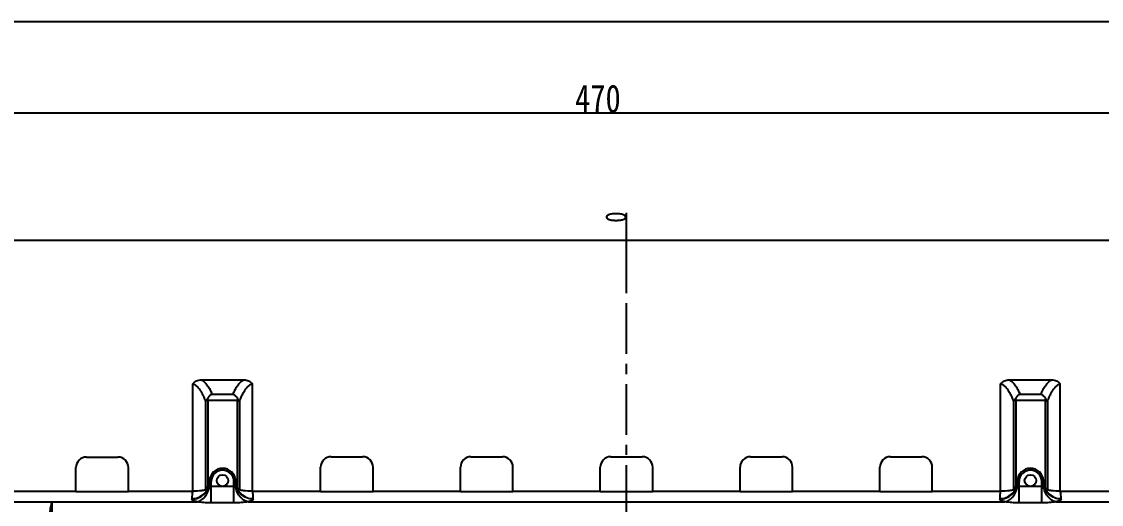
# Model space of a CAD drawing. Header units: millimetres. Extents: x -941 to 1421, y -11614 to -3210.
# Drawn here: x -8.9 to 300.1, y -6487.3 to -6349 of the extents above; entities that cross this region are included whole.
import ezdxf

# ---------------------------------------------------------------- set-up
doc = ezdxf.new("R2010")
doc.units = ezdxf.units.MM
doc.header["$LTSCALE"] = 16.335
doc.header["$PDMODE"] = 3
doc.header["$PDSIZE"] = 0.3125
doc.linetypes.add('CENTER', pattern=[0.6, 0.375, -0.075, 0.075, -0.075])
doc.linetypes.add('HIDDEN', pattern=[0.2, 0.1, -0.1])
doc.layers.get('0').update_dxf_attribs({"linetype": 'CONTINUOUS'})
doc.layers.get('Defpoints').update_dxf_attribs({"linetype": 'CONTINUOUS'})
doc.layers.add('DEFAULT_2', color=8, linetype='HIDDEN')
doc.styles.get("Standard").update_dxf_attribs({"font": 'txt', "width": 0.8})
doc.dimstyles.new('ISO-25', dxfattribs={"dimtxt": 8, "dimasz": 6, "dimexe": 0, "dimexo": 0, "dimgap": 0, "dimtad": 1, "dimdsep": 46, "dimtxsty": 'Standard', "dimcen": 0, "dimclrd": 4, "dimclre": 4, "dimclrt": 6, "dimazin": 0, "dimtfac": 1, "dimtofl": 0, "dimtmove": 0, "dimatfit": 3, "dimfxl": 0, "dimarcsym": 0})

# ---------------------------------------------------------------- blocks, each defined once
blk = doc.blocks.new('*D620')
at = {"color": 4, "lineweight": -2}
for p, q in [((-70.82, -6462.62), (-70.82, -6375.15)), ((-64.82, -6375.15), (393.18, -6375.15)), ((399.18, -6483.51), (399.18, -6375.15))]:
    blk.add_line(p, q, dxfattribs=at)
at = {"color": 4}
for points in [[(-64.82, -6374.15), (-64.82, -6376.15), (-70.82, -6375.15)], [(393.18, -6374.15), (393.18, -6376.15), (399.18, -6375.15)]]:
    blk.add_solid(points, dxfattribs=at)
at = {"layer": 'Defpoints', "color": 0}
for p in [(399.18, -6375.15), (-70.82, -6462.62), (399.18, -6483.51)]:
    blk.add_point(p, dxfattribs=at)
at = {"color": 6, "insert": (156, -6371.15), "char_height": 8, "attachment_point": 5}
blk.add_mtext('470', dxfattribs=at)
blk = doc.blocks.new('*D642')
at = {"color": 4, "lineweight": -2}
blk.add_line((377.98, -6441.62), (418.8, -6441.62), dxfattribs=at)
at = {"layer": 'Defpoints', "color": 0}
for p in [(377.98, -6441.62), (408.4, -6441.62), (164.18, -6601.62)]:
    blk.add_point(p, dxfattribs=at)
at = {"color": 6, "insert": (413.6, -6438.62), "char_height": 6, "attachment_point": 5}
blk.add_mtext('160', dxfattribs=at)
blk = doc.blocks.new('*D651')
at = {"color": 4, "lineweight": -2}
blk.add_line((164.18, -6424.67), (164.18, -6403.81), dxfattribs=at)
at = {"layer": 'Defpoints', "color": 0}
for p in [(164.18, -6406.21), (164.18, -6424.67), (164.18, -6601.62)]:
    blk.add_point(p, dxfattribs=at)
at = {"color": 6, "insert": (161.18, -6405.01), "char_height": 6, "attachment_point": 5, "rotation": 90}
blk.add_mtext('0', dxfattribs=at)
blk = doc.blocks.new('*D652')
at = {"color": 4, "lineweight": -2}
blk.add_line((369.18, -6437.81), (369.18, -6394.21), dxfattribs=at)
at = {"layer": 'Defpoints', "color": 0}
for p in [(369.18, -6406.21), (369.18, -6437.81), (164.18, -6601.62)]:
    blk.add_point(p, dxfattribs=at)
at = {"color": 6, "insert": (366.18, -6400.21), "char_height": 6, "attachment_point": 5, "rotation": 90}
blk.add_mtext('205', dxfattribs=at)
blk = doc.blocks.new('*D656')
at = {"color": 4, "lineweight": -2}
blk.add_line((-49.62, -6441.62), (-90.44, -6441.62), dxfattribs=at)
at = {"layer": 'Defpoints', "color": 0}
for p in [(-80.04, -6441.62), (-49.62, -6441.62), (164.18, -6601.62)]:
    blk.add_point(p, dxfattribs=at)
at = {"color": 6, "insert": (-85.24, -6438.62), "char_height": 6, "attachment_point": 5}
blk.add_mtext('160', dxfattribs=at)
blk = doc.blocks.new('*D661')
at = {"color": 4, "lineweight": -2}
blk.add_line((-40.82, -6437.81), (-40.82, -6394.21), dxfattribs=at)
at = {"layer": 'Defpoints', "color": 0}
for p in [(-40.82, -6406.21), (-40.82, -6437.81), (164.18, -6601.62)]:
    blk.add_point(p, dxfattribs=at)
at = {"color": 6, "insert": (-43.82, -6400.21), "char_height": 6, "attachment_point": 5, "rotation": 90}
blk.add_mtext('205', dxfattribs=at)

msp = doc.modelspace()

# ---------------------------------------------------------------- linework, layer by layer
at = {"color": 7, "linetype": 'Continuous'}
for p, q in [((-19.82, -6411.623), (348.18, -6411.623)), ((40.072, -6483.51), (40.072, -6452.778)), ((42.506, -6451.623), (54.704, -6451.623)), ((57.138, -6483.51), (57.138, -6452.778)), ((271.222, -6483.51), (271.222, -6452.778)), ((273.656, -6451.623), (285.854, -6451.623)), ((288.288, -6483.51), (288.288, -6452.778)), ((45.551, -6455.688), (51.659, -6455.688)), ((276.701, -6455.688), (282.809, -6455.688)), ((43.724, -6457.802), (43.724, -6483.138)), ((44.435, -6457.42), (44.435, -6482.134)), ((44.435, -6457.42), (52.775, -6457.42)), ((52.775, -6457.42), (52.775, -6482.134)), ((53.486, -6457.802), (53.486, -6483.138)), ((274.874, -6457.802), (274.874, -6483.138)), ((275.585, -6457.42), (275.585, -6482.134)), ((275.585, -6457.42), (283.925, -6457.42)), ((283.925, -6457.42), (283.925, -6482.134)), ((284.636, -6457.802), (284.636, -6483.138)), ((9.68, -6473.719), (18.68, -6473.719)), ((79.68, -6473.623), (88.68, -6473.623)), ((119.68, -6473.623), (128.68, -6473.623)), ((159.68, -6473.623), (168.68, -6473.623)), ((199.68, -6473.623), (208.68, -6473.623)), ((239.68, -6473.623), (248.68, -6473.623)), ((6.68, -6483.68), (6.68, -6476.719)), ((21.68, -6483.68), (21.68, -6476.719)), ((76.68, -6483.68), (76.68, -6476.623)), ((91.68, -6483.68), (91.68, -6476.623)), ((116.68, -6483.68), (116.68, -6476.623)), ((131.68, -6483.68), (131.68, -6476.623)), ((156.68, -6483.68), (156.68, -6476.623)), ((171.68, -6483.68), (171.68, -6476.623)), ((196.68, -6483.68), (196.68, -6476.623)), ((211.68, -6483.68), (211.68, -6476.623)), ((236.68, -6483.68), (236.68, -6476.623)), ((251.68, -6483.68), (251.68, -6476.623)), ((44.836, -6480.72), (45.339, -6480.72)), ((45.339, -6486.858), (45.339, -6480.72)), ((51.871, -6486.858), (51.871, -6480.72)), ((51.871, -6480.72), (52.374, -6480.72)), ((275.986, -6480.72), (276.489, -6480.72)), ((276.489, -6486.858), (276.489, -6480.72)), ((283.021, -6486.858), (283.021, -6480.72)), ((283.021, -6480.72), (283.524, -6480.72)), ((-70.82, -6483.51), (6.68, -6483.51)), ((21.68, -6483.68), (6.68, -6483.68)), ((21.68, -6483.51), (40.072, -6483.51)), ((51.871, -6482.129), (45.339, -6482.129)), ((57.139, -6483.51), (76.68, -6483.51)), ((91.68, -6483.68), (76.68, -6483.68)), ((91.68, -6483.51), (116.68, -6483.51)), ((131.68, -6483.68), (116.68, -6483.68)), ((131.68, -6483.51), (156.68, -6483.51)), ((171.68, -6483.68), (156.68, -6483.68)), ((171.68, -6483.51), (196.68, -6483.51)), ((211.68, -6483.68), (196.68, -6483.68)), ((211.68, -6483.51), (236.68, -6483.51)), ((251.68, -6483.68), (236.68, -6483.68)), ((251.68, -6483.51), (271.222, -6483.51)), ((283.021, -6482.129), (276.489, -6482.129)), ((288.289, -6483.51), (306.68, -6483.51)), ((-70.82, -6486.548), (41.31, -6486.548)), ((-0.137, -6541.788), (-0.139, -6486.548)), ((39.811, -6485.635), (39.811, -6485.744)), ((51.871, -6486.858), (45.339, -6486.858)), ((55.901, -6486.548), (272.46, -6486.548)), ((57.399, -6485.744), (57.399, -6485.635)), ((270.961, -6485.635), (270.961, -6485.744)), ((283.021, -6486.858), (276.489, -6486.858)), ((287.051, -6486.548), (399.18, -6486.548)), ((288.549, -6485.744), (288.549, -6485.635))]:
    msp.add_line(p, q, dxfattribs=at)
at = {"color": 1, "linetype": 'CENTER', "ltscale": 2.363517}
msp.add_line((164.18, -6791.624), (164.18, -6411.623), dxfattribs=at)
msp.add_lwpolyline([(-299.476, -6349.048), (490.595, -6349.048), (490.595, -6910.924), (-299.476, -6910.924)], close=True)
at = {"color": 7, "linetype": 'Continuous'}
for centre in [(48.605, -6480.468), (279.755, -6480.468)]:
    msp.add_circle(centre, 1.658, dxfattribs=at)
for centre, radius, start, end in [((9.68, -6476.719), 3, 90, 180), ((18.68, -6476.719), 3, 0, 90), ((79.68, -6476.623), 3, 90, 180), ((88.68, -6476.623), 3, 0, 90), ((119.68, -6476.623), 3, 90, 180), ((128.68, -6476.623), 3, 0, 90), ((159.68, -6476.623), 3, 90, 180), ((168.68, -6476.623), 3, 0, 90), ((199.68, -6476.623), 3, 90, 180), ((208.68, -6476.623), 3, 0, 90), ((239.68, -6476.623), 3, 90, 180), ((248.68, -6476.623), 3, 0, 90), ((48.605, -6480.72), 3.769, 4.16257, 175.83735), ((48.605, -6480.72), 3.266, 0, 180), ((279.755, -6480.72), 3.769, 4.16257, 175.83735), ((279.755, -6480.72), 3.266, 0, 180), ((39.579, -6480.058), 5.281, 336.84464, 355.78441), ((47.494, -6480.829), 2.658, 179.99299, 186.21952), ((57.631, -6480.058), 5.281, 184.21559, 203.15536), ((270.729, -6480.058), 5.281, 336.84464, 355.78441), ((278.644, -6480.829), 2.658, 179.99299, 186.21952), ((288.781, -6480.058), 5.281, 184.21559, 203.15536), ((48.609, -6485.634), 8.797, 166.0264, 180.006), ((48.586, -6485.636), 8.813, 0.00658, 13.96073), ((279.759, -6485.634), 8.797, 166.0264, 180.006), ((279.736, -6485.636), 8.813, 0.00659, 13.96072)]:
    msp.add_arc(centre, radius, start, end, dxfattribs=at)
for points, knots in [([(40.072, -6452.778), (40.36, -6452.418), (41.109, -6451.819), (42.045, -6451.623), (42.506, -6451.623)], [0, 0, 0, 0, 0.4998789, 1, 1, 1, 1]), ([(40.072, -6452.778), (40.445, -6452.778), (41.072, -6453.23), (41.72, -6453.921), (42.236, -6454.605), (42.763, -6455.458), (43.272, -6456.516), (43.586, -6457.378), (43.724, -6457.802)], [0, 0, 0, 0, 0.1742715, 0.3231155, 0.4529101, 0.5716618, 0.7917059, 1, 1, 1, 1]), ([(42.506, -6451.623), (42.954, -6451.859), (43.714, -6452.44), (44.533, -6453.512), (45.116, -6454.592), (45.417, -6455.324), (45.551, -6455.688)], [0, 0, 0, 0, 0.2923332, 0.5427253, 0.7755427, 1, 1, 1, 1]), ([(51.659, -6455.688), (51.793, -6455.324), (52.095, -6454.591), (52.677, -6453.512), (53.496, -6452.44), (54.257, -6451.858), (54.704, -6451.623)], [0, 0, 0, 0, 0.2244728, 0.457304, 0.7077011, 1, 1, 1, 1]), ([(53.486, -6457.802), (53.624, -6457.378), (53.939, -6456.516), (54.447, -6455.457), (54.974, -6454.605), (55.491, -6453.921), (56.139, -6453.23), (56.765, -6452.778), (57.138, -6452.778)], [0, 0, 0, 0, 0.2083228, 0.4283883, 0.5471428, 0.6769484, 0.8257986, 1, 1, 1, 1]), ([(54.704, -6451.623), (55.165, -6451.623), (56.101, -6451.819), (56.851, -6452.418), (57.138, -6452.778)], [0, 0, 0, 0, 0.5003398, 1, 1, 1, 1]), ([(271.222, -6452.778), (271.509, -6452.417), (272.26, -6451.819), (273.196, -6451.623), (273.656, -6451.623)], [0, 0, 0, 0, 0.4998862, 1, 1, 1, 1]), ([(271.222, -6452.778), (271.595, -6452.778), (272.222, -6453.23), (272.87, -6453.921), (273.386, -6454.605), (273.913, -6455.458), (274.422, -6456.516), (274.736, -6457.378), (274.874, -6457.802)], [0, 0, 0, 0, 0.1742679, 0.3231241, 0.4529104, 0.5716563, 0.7916996, 1, 1, 1, 1]), ([(273.656, -6451.623), (274.104, -6451.859), (274.864, -6452.44), (275.683, -6453.512), (276.266, -6454.592), (276.567, -6455.324), (276.701, -6455.688)], [0, 0, 0, 0, 0.292324, 0.5427135, 0.7755364, 1, 1, 1, 1]), ([(282.809, -6455.688), (282.943, -6455.324), (283.245, -6454.592), (283.827, -6453.512), (284.646, -6452.44), (285.407, -6451.858), (285.854, -6451.623)], [0, 0, 0, 0, 0.224463, 0.4572856, 0.7076767, 1, 1, 1, 1]), ([(284.636, -6457.802), (284.774, -6457.378), (285.089, -6456.516), (285.597, -6455.457), (286.124, -6454.605), (286.64, -6453.921), (287.288, -6453.23), (287.915, -6452.778), (288.288, -6452.778)], [0, 0, 0, 0, 0.2083087, 0.4283643, 0.5471174, 0.676914, 0.8257513, 1, 1, 1, 1]), ([(285.854, -6451.623), (286.315, -6451.623), (287.021, -6451.774), (287.813, -6452.264), (288.143, -6452.597), (288.288, -6452.778)], [0, 0, 0, 0, 0.4985281, 0.7492242, 1, 1, 1, 1]), ([(45.551, -6455.688), (45.307, -6455.834), (44.832, -6456.233), (44.46, -6456.727), (44.296, -6457.01)], [0, 0, 0, 0, 0.4649666, 1, 1, 1, 1]), ([(51.659, -6455.688), (51.903, -6455.834), (52.378, -6456.233), (52.75, -6456.727), (52.914, -6457.01)], [0, 0, 0, 0, 0.4649685, 1, 1, 1, 1]), ([(276.701, -6455.688), (276.457, -6455.834), (275.982, -6456.233), (275.61, -6456.727), (275.446, -6457.01)], [0, 0, 0, 0, 0.4649658, 1, 1, 1, 1]), ([(282.809, -6455.688), (283.053, -6455.834), (283.528, -6456.233), (283.9, -6456.727), (284.064, -6457.01)], [0, 0, 0, 0, 0.4649682, 1, 1, 1, 1]), ([(44.296, -6457.01), (44.166, -6457.133), (43.915, -6457.351), (43.758, -6457.655), (43.724, -6457.802)], [0, 0, 0, 0, 0.5425116, 1, 1, 1, 1]), ([(53.486, -6457.802), (53.452, -6457.655), (53.295, -6457.351), (53.045, -6457.133), (52.914, -6457.01)], [0, 0, 0, 0, 0.4574732, 1, 1, 1, 1]), ([(275.446, -6457.01), (275.316, -6457.133), (275.065, -6457.351), (274.908, -6457.655), (274.874, -6457.802)], [0, 0, 0, 0, 0.5423687, 1, 1, 1, 1]), ([(284.636, -6457.802), (284.602, -6457.655), (284.445, -6457.351), (284.195, -6457.133), (284.064, -6457.01)], [0, 0, 0, 0, 0.4574777, 1, 1, 1, 1]), ([(39.811, -6485.635), (40.429, -6485.635), (41.722, -6485.4), (43.41, -6484.34), (44.546, -6482.711), (44.821, -6481.435), (44.835, -6480.826)], [0, 0, 0, 0, 0.2419875, 0.5024418, 0.7612733, 1, 1, 1, 1]), ([(39.811, -6485.744), (40.439, -6485.744), (41.753, -6485.501), (43.458, -6484.409), (44.584, -6482.74), (44.836, -6481.443), (44.836, -6480.829)], [0, 0, 0, 0, 0.242567, 0.5036032, 0.7623608, 1, 1, 1, 1]), ([(44.852, -6481.117), (44.86, -6481.187), (44.873, -6481.279), (44.893, -6481.369), (44.898, -6481.391)], [0, 0, 0, 0, 0.7571022, 1, 1, 1, 1]), ([(44.898, -6481.391), (44.903, -6481.413), (44.923, -6481.495), (44.949, -6481.575), (44.973, -6481.633)], [0, 0, 0, 0, 0.2618683, 1, 1, 1, 1]), ([(52.238, -6481.633), (52.261, -6481.576), (52.344, -6481.316), (52.374, -6481.04), (52.374, -6480.829)], [0, 0, 0, 0, 0.2265769, 1, 1, 1, 1]), ([(57.399, -6485.744), (56.772, -6485.744), (55.457, -6485.501), (53.753, -6484.409), (52.626, -6482.74), (52.374, -6481.443), (52.374, -6480.829)], [0, 0, 0, 0, 0.2425671, 0.5036033, 0.7623609, 1, 1, 1, 1]), ([(52.375, -6480.826), (52.389, -6481.435), (52.664, -6482.711), (53.801, -6484.34), (55.488, -6485.4), (56.782, -6485.635), (57.399, -6485.635)], [0, 0, 0, 0, 0.2387288, 0.4975604, 0.7580136, 1, 1, 1, 1]), ([(270.961, -6485.635), (271.579, -6485.635), (272.872, -6485.4), (274.56, -6484.34), (275.696, -6482.711), (275.971, -6481.435), (275.985, -6480.826)], [0, 0, 0, 0, 0.2419875, 0.5024418, 0.7612733, 1, 1, 1, 1]), ([(270.961, -6485.744), (271.589, -6485.744), (272.903, -6485.501), (274.608, -6484.409), (275.734, -6482.74), (275.986, -6481.443), (275.986, -6480.829)], [0, 0, 0, 0, 0.242567, 0.5036032, 0.7623608, 1, 1, 1, 1]), ([(276.002, -6481.117), (276.01, -6481.187), (276.023, -6481.279), (276.043, -6481.369), (276.048, -6481.391)], [0, 0, 0, 0, 0.7571022, 1, 1, 1, 1]), ([(276.048, -6481.391), (276.053, -6481.413), (276.073, -6481.495), (276.099, -6481.575), (276.123, -6481.633)], [0, 0, 0, 0, 0.2618683, 1, 1, 1, 1]), ([(283.388, -6481.633), (283.411, -6481.576), (283.494, -6481.316), (283.524, -6481.04), (283.524, -6480.829)], [0, 0, 0, 0, 0.2265769, 1, 1, 1, 1]), ([(288.549, -6485.744), (287.922, -6485.744), (286.607, -6485.501), (284.903, -6484.409), (283.776, -6482.74), (283.524, -6481.443), (283.524, -6480.829)], [0, 0, 0, 0, 0.2425671, 0.5036033, 0.7623609, 1, 1, 1, 1]), ([(283.525, -6480.826), (283.539, -6481.435), (283.814, -6482.711), (284.951, -6484.34), (286.638, -6485.4), (287.932, -6485.635), (288.549, -6485.635)], [0, 0, 0, 0, 0.2387288, 0.4975604, 0.7580136, 1, 1, 1, 1]), ([(43.724, -6483.138), (43.37, -6483.233), (42.161, -6483.454), (40.932, -6483.51), (40.072, -6483.51)], [0, 0, 0, 0, 0.2986621, 1, 1, 1, 1]), ([(41.31, -6486.548), (41.765, -6486.461), (42.717, -6486.03), (43.855, -6484.861), (44.65, -6483.331), (44.913, -6482.194), (44.973, -6481.633)], [0, 0, 0, 0, 0.2137743, 0.4670336, 0.7398677, 1, 1, 1, 1]), ([(44.435, -6482.134), (44.381, -6482.261), (44.265, -6482.497), (44.094, -6482.762), (43.956, -6482.936), (43.866, -6483.034), (43.791, -6483.099), (43.744, -6483.133), (43.724, -6483.138)], [0, 0, 0, 0, 0.3323108, 0.6305899, 0.7583907, 0.8663906, 0.949197, 1, 1, 1, 1]), ([(45.339, -6482.129), (45.312, -6482.124), (45.258, -6482.109), (45.194, -6482.054), (45.147, -6481.988), (45.091, -6481.897), (45.033, -6481.778), (44.991, -6481.682), (44.973, -6481.633)], [0, 0, 0, 0, 0.129461, 0.2560479, 0.3831082, 0.5082716, 0.7565633, 1, 1, 1, 1]), ([(52.238, -6481.633), (52.198, -6481.731), (52.134, -6481.879), (52.023, -6482.056), (51.925, -6482.129), (51.871, -6482.129)], [0, 0, 0, 0, 0.4954352, 0.7486497, 1, 1, 1, 1]), ([(55.89, -6486.546), (55.445, -6486.46), (54.509, -6486.037), (53.373, -6484.887), (52.567, -6483.354), (52.298, -6482.204), (52.238, -6481.633)], [0, 0, 0, 0, 0.2093822, 0.4602327, 0.7345955, 1, 1, 1, 1]), ([(53.486, -6483.138), (53.466, -6483.133), (53.419, -6483.099), (53.345, -6483.034), (53.255, -6482.936), (53.116, -6482.762), (52.945, -6482.497), (52.83, -6482.261), (52.775, -6482.134)], [0, 0, 0, 0, 0.0508034, 0.1336202, 0.2416231, 0.3694495, 0.6677273, 1, 1, 1, 1]), ([(57.139, -6483.51), (56.279, -6483.51), (55.049, -6483.454), (53.84, -6483.233), (53.486, -6483.138)], [0, 0, 0, 0, 0.7012371, 1, 1, 1, 1]), ([(274.874, -6483.138), (274.52, -6483.233), (273.311, -6483.454), (272.081, -6483.51), (271.222, -6483.51)], [0, 0, 0, 0, 0.2987622, 1, 1, 1, 1]), ([(272.46, -6486.548), (272.915, -6486.461), (273.867, -6486.03), (275.005, -6484.861), (275.8, -6483.331), (276.063, -6482.194), (276.123, -6481.633)], [0, 0, 0, 0, 0.2137743, 0.4670336, 0.7398677, 1, 1, 1, 1]), ([(275.585, -6482.134), (275.531, -6482.261), (275.415, -6482.497), (275.244, -6482.762), (275.106, -6482.936), (275.016, -6483.034), (274.941, -6483.099), (274.894, -6483.133), (274.874, -6483.138)], [0, 0, 0, 0, 0.3322697, 0.6305448, 0.7583607, 0.8663558, 0.9491855, 1, 1, 1, 1]), ([(276.489, -6482.129), (276.462, -6482.124), (276.408, -6482.109), (276.344, -6482.054), (276.297, -6481.988), (276.241, -6481.897), (276.183, -6481.778), (276.141, -6481.682), (276.123, -6481.633)], [0, 0, 0, 0, 0.129461, 0.2560479, 0.3831082, 0.5082716, 0.7565633, 1, 1, 1, 1]), ([(283.388, -6481.633), (283.348, -6481.731), (283.284, -6481.879), (283.173, -6482.056), (283.075, -6482.129), (283.021, -6482.129)], [0, 0, 0, 0, 0.4954352, 0.7486497, 1, 1, 1, 1]), ([(287.04, -6486.546), (286.595, -6486.46), (285.659, -6486.037), (284.523, -6484.887), (283.717, -6483.354), (283.448, -6482.204), (283.388, -6481.633)], [0, 0, 0, 0, 0.2093822, 0.4602327, 0.7345955, 1, 1, 1, 1]), ([(284.636, -6483.138), (284.616, -6483.133), (284.569, -6483.099), (284.495, -6483.034), (284.405, -6482.936), (284.266, -6482.763), (284.096, -6482.497), (283.98, -6482.261), (283.925, -6482.134)], [0, 0, 0, 0, 0.0507539, 0.1335017, 0.2415371, 0.3692099, 0.6674102, 1, 1, 1, 1]), ([(288.289, -6483.51), (287.429, -6483.51), (286.199, -6483.454), (284.99, -6483.233), (284.636, -6483.138)], [0, 0, 0, 0, 0.7012341, 1, 1, 1, 1]), ([(-0.137, -6486.548), (-0.205, -6486.66), (-0.327, -6486.951), (-0.48, -6487.473), (-0.626, -6488.151), (-0.818, -6489.325), (-1.001, -6491.074), (-1.082, -6492.551), (-1.109, -6493.351)], [0, 0, 0, 0, 0.0567523, 0.1358039, 0.2365476, 0.3575941, 0.6523289, 1, 1, 1, 1]), ([(41.31, -6486.548), (41.094, -6486.499), (40.707, -6486.395), (40.189, -6486.199), (39.815, -6485.937), (39.811, -6485.744)], [0, 0, 0, 0, 0.3781593, 0.6701175, 1, 1, 1, 1]), ([(45.339, -6486.858), (44.639, -6486.856), (43.29, -6486.802), (41.951, -6486.638), (41.31, -6486.548)], [0, 0, 0, 0, 0.5194734, 1, 1, 1, 1]), ([(55.901, -6486.548), (55.259, -6486.64), (53.92, -6486.8), (52.571, -6486.857), (51.871, -6486.858)], [0, 0, 0, 0, 0.4806907, 1, 1, 1, 1]), ([(57.399, -6485.744), (57.395, -6485.937), (57.022, -6486.199), (56.503, -6486.395), (56.116, -6486.499), (55.901, -6486.548)], [0, 0, 0, 0, 0.3298775, 0.6218401, 1, 1, 1, 1]), ([(272.46, -6486.548), (272.244, -6486.499), (271.857, -6486.395), (271.339, -6486.199), (270.965, -6485.937), (270.961, -6485.744)], [0, 0, 0, 0, 0.3781593, 0.6701175, 1, 1, 1, 1]), ([(276.489, -6486.858), (275.789, -6486.856), (274.44, -6486.802), (273.101, -6486.638), (272.46, -6486.548)], [0, 0, 0, 0, 0.5194734, 1, 1, 1, 1]), ([(287.051, -6486.548), (286.409, -6486.64), (285.07, -6486.8), (283.721, -6486.857), (283.021, -6486.858)], [0, 0, 0, 0, 0.4806907, 1, 1, 1, 1]), ([(288.549, -6485.744), (288.545, -6485.937), (288.172, -6486.199), (287.653, -6486.395), (287.266, -6486.499), (287.051, -6486.548)], [0, 0, 0, 0, 0.3298775, 0.6218401, 1, 1, 1, 1])]:
    msp.add_open_spline(points, degree=3, knots=knots, dxfattribs=at)
for points in [[(44.435, -6457.42), (44.391, -6457.283), (44.346, -6457.146), (44.296, -6457.01)], [(52.914, -6457.01), (52.864, -6457.146), (52.819, -6457.282), (52.775, -6457.42)], [(275.585, -6457.42), (275.541, -6457.283), (275.496, -6457.146), (275.446, -6457.01)], [(284.064, -6457.01), (284.014, -6457.146), (283.969, -6457.282), (283.925, -6457.42)]]:
    msp.add_open_spline(points, degree=3, dxfattribs=at)
at = {"layer": 'DEFAULT_2', "color": 8, "linetype": 'HIDDEN'}
for p, q in [((44.836, -6480.72), (44.836, -6480.829)), ((52.374, -6480.829), (52.374, -6480.72)), ((275.986, -6480.72), (275.986, -6480.829)), ((283.524, -6480.829), (283.524, -6480.72))]:
    msp.add_line(p, q, dxfattribs=at)
for centre, radius, start, end in [((40.12, -6480.719), 4.716, 358.70233, 359.99881), ((48.605, -6480.72), 3.769, 175.83735, 180), ((48.605, -6480.72), 3.769, 0, 4.16257), ((57.09, -6480.719), 4.716, 180.00119, 181.30017), ((271.27, -6480.719), 4.716, 358.70233, 359.99881), ((279.755, -6480.72), 3.769, 175.83735, 180), ((279.755, -6480.72), 3.769, 0, 4.16257), ((288.24, -6480.719), 4.716, 180.00119, 181.30017)]:
    msp.add_arc(centre, radius, start, end, dxfattribs=at)

# ---------------------------------------------------------------- dimensions: what is measured, and where the dimension line sits
dim = msp.add_linear_dim(base=(399.18, -6375.149), p1=(-70.82, -6462.623), p2=(399.18, -6483.51), dimstyle='ISO-25', override={"dimfxl": 1.25})
dim.commit()
dim.dimension.update_dxf_attribs({"geometry": '*D620', "text_midpoint": (156.004, -6375.149), "dimtype": 160})
for feature_location, offset, dtype, origin, picture, middle in [((-40.82, -6437.807), (0, 31.6), 1, (164.18, -6601.624), '*D661', (-43.82, -6400.207)), ((369.18, -6437.807), (0, 31.6), 1, (164.18, -6601.624), '*D652', (366.18, -6400.207)), ((164.180162433, -6424.670089239), (0, 18.463190156), 1, (164.180162433, -6601.62356913), '*D651', (161.180162433, -6405.006899084)), ((-49.62, -6441.623), (-30.42, 0), 0, (164.18, -6601.624), '*D656', (-85.24, -6438.623)), ((377.98, -6441.623), (30.42, 0), 0, (164.18, -6601.624), '*D642', (413.6, -6438.623))]:
    dim = msp.add_ordinate_dim(feature_location=feature_location, offset=offset, dtype=dtype, origin=origin, dimstyle='ISO-25', override={"dimtxt": 6, "dimfxl": 1.25})
    dim.commit()
    dim.dimension.update_dxf_attribs({"geometry": picture, "text_midpoint": middle})

doc.saveas('drawing.dxf')
